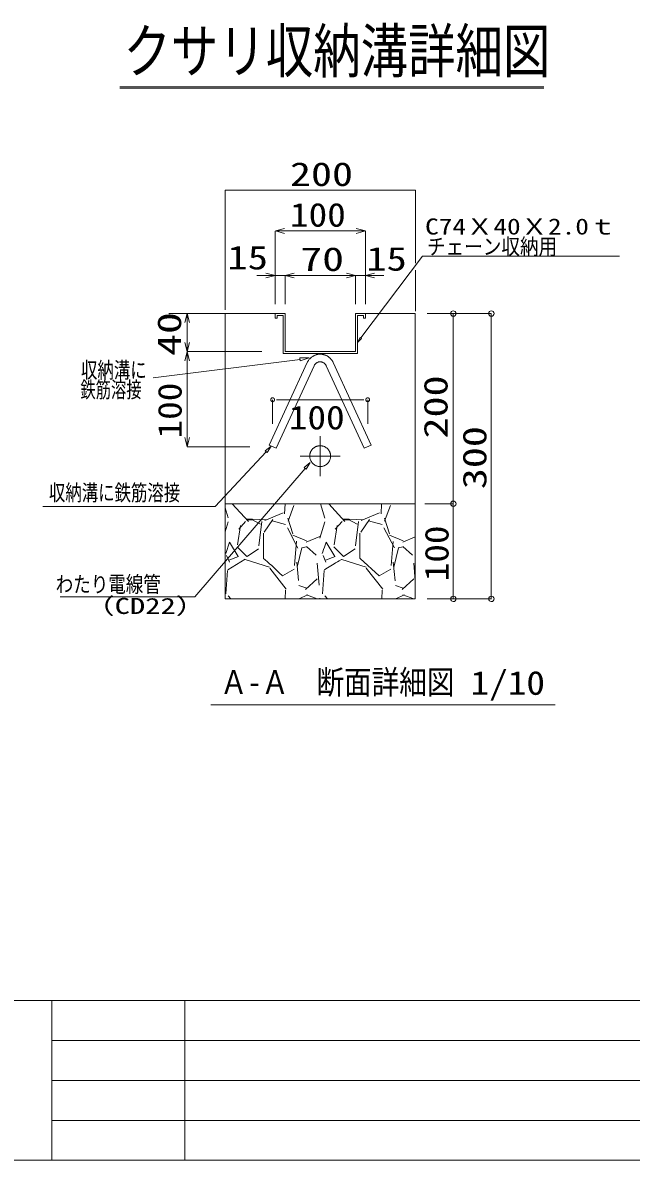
# Model space of a CAD drawing. Units: millimetres, scale not verified. Extents: x -4014 to 4014, y -2815 to 2814.
# Drawn here: x -2271 to -991, y -2768 to -377 of the extents above; entities that cross this region are included whole.
import ezdxf
from ezdxf.enums import TextEntityAlignment as Align

# ---------------------------------------------------------------- set-up
doc = ezdxf.new("R2010")
doc.units = ezdxf.units.MM
doc.header["$LTSCALE"] = 20
doc.linetypes.add('LONG_DOUBLE_CHAIN', pattern=[21.8, 18, -1, 0.6, -0.6, 0.6, -1])
for name, color, linetype, lineweight in [('0-3_LAYER262', 7, 'Continuous', 9), ('0-4_LAYER263', 7, 'Continuous', 9), ('0-7_LAYER265', 7, 'LONG_DOUBLE_CHAIN', 9)]:
    doc.layers.add(name, color=color, linetype=linetype, lineweight=lineweight)
doc.styles.add('ＭＳ ゴシック', font='')
doc.styles.get('ＭＳ ゴシック').set_extended_font_data('MS Gothic')

msp = doc.modelspace()

# ---------------------------------------------------------------- linework, layer by layer
at = {"layer": '0-3_LAYER262'}
for p, q in [((-2066.45, -511.14), (-1174.46, -511.14)), ((-2066.45, -514.16), (-1174.52, -514.16)), ((-1739.18, -814.39), (-1719.97, -809.23)), ((-1569.22, -809.23), (-1550.02, -814.39)), ((-1739.98, -968.58), (-1739.98, -814.71)), ((-1739.18, -814.39), (-1550.02, -814.39)), ((-1719.97, -819.53), (-1739.18, -814.39)), ((-1550.02, -814.39), (-1569.22, -819.53)), ((-1550.02, -968.58), (-1550.02, -814.71)), ((-1559.6, -1039.45), (-1429.71, -867.71)), ((-1429.71, -867.71), (-1015.44, -867.71)), ((-1778.36, -908.03), (-1511.63, -908.03)), ((-1759.18, -902.87), (-1739.98, -908.03)), ((-1739.98, -908.03), (-1759.18, -913.17)), ((-1719.13, -908.03), (-1699.93, -902.87)), ((-1699.93, -913.17), (-1719.13, -908.03)), ((-1719.13, -968.58), (-1719.13, -908.03)), ((-1590.04, -902.87), (-1570.84, -908.03)), ((-1570.84, -908.03), (-1590.04, -913.17)), ((-1570.84, -968.58), (-1570.84, -908.03)), ((-1550.02, -908.03), (-1530.81, -902.87)), ((-1530.81, -913.17), (-1550.02, -908.03)), ((-1445.03, -896.66), (-1445.03, -982.86)), ((-1764.8, -988.02), (-1963.58, -988.02)), ((-1930.12, -1007.23), (-1924.97, -988.02)), ((-1924.97, -988.02), (-1924.97, -1268.02)), ((-1924.97, -988.02), (-1919.83, -1007.23)), ((-1720.15, -988.1), (-1845.12, -988.1)), ((-1739.98, -988.02), (-1739.98, -998.03)), ((-1719.13, -988.02), (-1739.98, -988.02)), ((-1739.98, -998.03), (-1735.97, -998.03)), ((-1735.97, -992.02), (-1723.13, -992.02)), ((-1735.97, -998.03), (-1735.97, -992.02)), ((-1723.13, -992.02), (-1723.13, -1072.02)), ((-1719.13, -1068.02), (-1719.13, -988.02)), ((-1570.84, -988.02), (-1570.84, -1068.02)), ((-1550.02, -988.02), (-1570.84, -988.02)), ((-1445.21, -988.1), (-1570.18, -988.1)), ((-1566.84, -992.02), (-1554.04, -992.02)), ((-1566.84, -1072.02), (-1566.84, -992.02)), ((-1554.04, -992.02), (-1554.04, -998.03)), ((-1554.04, -998.03), (-1550.02, -998.03)), ((-1550.02, -998.03), (-1550.02, -988.02)), ((-1445.21, -1587.97), (-1445.21, -988.1)), ((-1420.41, -988.1), (-1285.28, -988.1)), ((-1365.24, -988.1), (-1365.24, -1588.55)), ((-1285.28, -988.1), (-1285.28, -1588.55)), ((-1930.12, -1048.82), (-1919.83, -1087.22)), ((-1930.12, -1087.22), (-1919.83, -1048.82)), ((-1767.98, -1068.02), (-1924.97, -1068.02)), ((-1723.13, -1072.02), (-1566.84, -1072.02)), ((-1570.84, -1068.02), (-1719.13, -1068.02)), ((-1687.52, -1084.42), (-1996.75, -1123.25)), ((-1752.42, -1264.76), (-1672.52, -1091.16)), ((-1737.83, -1271.32), (-1657.94, -1097.71)), ((-1632.41, -1097.71), (-1552.5, -1271.32)), ((-1617.81, -1091.16), (-1537.89, -1264.76)), ((-1745.16, -1220.05), (-1745.16, -1169.24)), ((-1561.2, -1169.24), (-1737.13, -1169.24)), ((-1553.16, -1169.24), (-1561.18, -1169.24)), ((-1545.19, -1220.05), (-1545.19, -1169.24)), ((-1924.97, -1268.02), (-1930.12, -1248.82)), ((-1919.83, -1248.82), (-1924.97, -1268.02)), ((-1752.42, -1264.76), (-1737.83, -1271.32)), ((-1645.16, -1246.02), (-1645.16, -1330.01)), ((-1552.5, -1271.32), (-1537.89, -1264.76)), ((-1792.99, -1268.02), (-1924.97, -1268.02)), ((-1603.17, -1288.01), (-1687.18, -1288.01)), ((-1445.21, -1388.01), (-1845.12, -1388.01)), ((-1838.78, -1417.97), (-1845.12, -1396.47)), ((-1830.09, -1388.01), (-1796.17, -1425.13)), ((-1761.82, -1423.15), (-1723.23, -1406.89)), ((-1720.03, -1409.23), (-1719.01, -1388.01)), ((-1712.77, -1424.35), (-1700.57, -1391.83)), ((-1697.61, -1388.31), (-1696.99, -1388.01)), ((-1635.61, -1417.99), (-1644.44, -1388.01)), ((-1626.95, -1388.01), (-1593.06, -1425.09)), ((-1558.66, -1423.13), (-1520.07, -1406.87)), ((-1516.91, -1409.19), (-1515.89, -1388.01)), ((-1509.59, -1424.33), (-1497.44, -1391.83)), ((-1494.46, -1388.31), (-1493.84, -1388.01)), ((-1425.23, -1388.01), (-1365.24, -1388.01)), ((-1845.12, -1447), (-1838.86, -1425.79)), ((-1812.75, -1433.56), (-1818.83, -1474.2)), ((-1802.25, -1425.27), (-1816.47, -1441.5)), ((-1801.55, -1419.69), (-1758.88, -1421.71)), ((-1787.01, -1421.71), (-1799.17, -1421.71)), ((-1770.48, -1430.96), (-1788.77, -1420.79)), ((-1773.96, -1476.25), (-1767.86, -1425.45)), ((-1763.04, -1447.48), (-1744.74, -1421.07)), ((-1746.42, -1423.75), (-1717.95, -1431.9)), ((-1702.71, -1451.04), (-1712.85, -1418.53)), ((-1645.88, -1460.32), (-1635.73, -1425.75)), ((-1609.61, -1433.6), (-1615.73, -1474.22)), ((-1599.09, -1425.21), (-1613.31, -1441.48)), ((-1598.41, -1419.69), (-1555.74, -1421.71)), ((-1583.84, -1421.71), (-1596.03, -1421.71)), ((-1567.34, -1430.98), (-1585.6, -1420.79)), ((-1570.82, -1476.27), (-1564.74, -1425.49)), ((-1559.9, -1447.54), (-1541.59, -1421.11)), ((-1543.23, -1423.75), (-1514.81, -1431.9)), ((-1499.55, -1451.06), (-1509.73, -1418.57)), ((-1764.62, -1502.99), (-1764.62, -1450.16)), ((-1714.19, -1438.4), (-1691.87, -1481.09)), ((-1673.9, -1466.1), (-1702.35, -1453.9)), ((-1674.5, -1469.06), (-1646.06, -1456.86)), ((-1561.5, -1502.99), (-1561.5, -1450.16)), ((-1511.09, -1438.34), (-1488.76, -1481.03)), ((-1470.76, -1466.12), (-1499.21, -1453.9)), ((-1471.34, -1469.06), (-1445.21, -1457.84)), ((-1835.76, -1468.44), (-1843.88, -1492.81)), ((-1817.33, -1499.17), (-1835.64, -1468.7)), ((-1819.45, -1478.63), (-1799.15, -1498.93)), ((-1799.07, -1498.87), (-1774.68, -1482.61)), ((-1695.11, -1467), (-1699.15, -1517.77)), ((-1683.48, -1480.91), (-1693.63, -1521.55)), ((-1673.84, -1478.71), (-1684, -1480.71)), ((-1674.18, -1477.67), (-1653.86, -1495.95)), ((-1616.33, -1478.63), (-1596.03, -1498.93)), ((-1595.93, -1498.87), (-1571.56, -1482.61)), ((-1491.96, -1467.04), (-1496.02, -1517.83)), ((-1480.34, -1480.91), (-1490.48, -1521.53)), ((-1470.68, -1478.71), (-1480.86, -1480.71)), ((-1471.06, -1477.69), (-1450.72, -1495.97)), ((-1842.16, -1496.59), (-1836.08, -1510.81)), ((-1803.01, -1504.67), (-1839.58, -1527.02)), ((-1837.32, -1506.89), (-1816.97, -1498.77)), ((-1751.94, -1521.43), (-1802.71, -1505.19)), ((-1639.05, -1496.53), (-1632.93, -1510.75)), ((-1634.13, -1506.89), (-1613.83, -1498.77)), ((-1520.77, -1539.56), (-1561.4, -1502.99)), ((-1839.74, -1528.58), (-1843.78, -1577.35)), ((-1716.77, -1567.86), (-1751.28, -1523.13)), ((-1694.49, -1511.07), (-1690.43, -1549.68)), ((-1651.6, -1512.75), (-1647.54, -1559.48)), ((-1636.59, -1528.58), (-1640.63, -1577.33)), ((-1513.63, -1567.82), (-1548.14, -1523.13)), ((-1496.86, -1525.48), (-1521.25, -1539.7)), ((-1491.32, -1511.17), (-1487.26, -1549.78)), ((-1448.49, -1512.61), (-1445.21, -1550.04)), ((-1651.44, -1545.8), (-1675.8, -1568.12)), ((-1448.29, -1545.8), (-1472.62, -1568.12)), ((-1718.85, -1587.97), (-1717.99, -1569.7)), ((-1673.58, -1565.84), (-1689.84, -1559.74)), ((-1515.73, -1587.97), (-1514.87, -1569.68)), ((-1470.46, -1565.84), (-1486.72, -1559.74)), ((-1838.78, -1581.61), (-1833.01, -1587.97)), ((-1690.03, -1587.97), (-1671.22, -1579.27)), ((-1651.44, -1587.97), (-1674.16, -1579.83)), ((-1645.4, -1587.97), (-1645.8, -1586.59)), ((-1635.71, -1581.55), (-1629.87, -1587.97)), ((-1486.9, -1587.97), (-1468.1, -1579.27)), ((-1448.29, -1587.97), (-1471.02, -1579.83)), ((-1420.41, -1587.97), (-1285.28, -1587.97)), ((-1874.84, -1810.8), (-1150.72, -1810.8)), ((4013.64, -2432.8), (-4013.64, -2432.8)), ((-2209.6, -2768.44), (-2209.6, -2432.8)), ((-1929.9, -2768.44), (-1929.9, -2432.8)), ((-111.88, -2516.71), (-2209.6, -2516.71)), ((-111.88, -2600.62), (-2209.6, -2600.62)), ((-111.88, -2684.53), (-2209.6, -2684.53)), ((4013.64, -2768.44), (-4013.64, -2768.44))]:
    msp.add_line(p, q, dxfattribs=at)
for points in [[(-1845.12, -980.34), (-1845.12, -728.44), (-1445.03, -728.44), (-1445.03, -882.11)], [(-1845.12, -988.1), (-1845.12, -1587.97), (-1445.21, -1587.97)], [(-1672.52, -1091.16), (-1671.76, -1089.7), (-1671.24, -1088.76), (-1670.4, -1087.36), (-1669.78, -1086.46), (-1668.82, -1085.18), (-1668.14, -1084.34), (-1667.06, -1083.16), (-1666.32, -1082.38), (-1665.16, -1081.28), (-1664.36, -1080.6), (-1663.12, -1079.6), (-1662.26, -1079), (-1660.92, -1078.12), (-1660.02, -1077.58), (-1658.62, -1076.8), (-1657.68, -1076.36), (-1656.22, -1075.7), (-1655.22, -1075.34), (-1653.7, -1074.82), (-1652.66, -1074.52), (-1651.12, -1074.14), (-1650.06, -1073.94), (-1648.44, -1073.68), (-1647.36, -1073.58), (-1645.72, -1073.48), (-1645.16, -1073.46), (-1643.54, -1073.52), (-1642.42, -1073.64), (-1640.81, -1073.84), (-1639.77, -1074.02), (-1638.19, -1074.4), (-1637.15, -1074.66), (-1635.61, -1075.14), (-1634.63, -1075.52), (-1633.15, -1076.12), (-1632.19, -1076.58), (-1630.77, -1077.3), (-1629.85, -1077.84), (-1628.51, -1078.68)], [(-1657.94, -1097.71), (-1657.6, -1097.03), (-1657.08, -1096.17), (-1656.52, -1095.33), (-1655.9, -1094.53), (-1655.22, -1093.81), (-1654.52, -1093.11), (-1653.74, -1092.49), (-1652.94, -1091.91), (-1652.1, -1091.38), (-1651.24, -1090.92), (-1650.32, -1090.52), (-1649.38, -1090.18), (-1648.44, -1089.88), (-1647.44, -1089.68), (-1646.7, -1089.56), (-1645.42, -1089.46), (-1645.16, -1089.46), (-1644.4, -1089.5), (-1643.4, -1089.6), (-1642.4, -1089.78), (-1641.43, -1090.04), (-1640.47, -1090.34), (-1639.57, -1090.72), (-1638.67, -1091.16), (-1637.81, -1091.64), (-1636.99, -1092.21), (-1636.21, -1092.81), (-1635.47, -1093.47), (-1634.79, -1094.19), (-1634.13, -1094.93), (-1633.55, -1095.75), (-1633.13, -1096.37), (-1632.51, -1097.49), (-1632.41, -1097.71)], [(-1628.51, -1078.68), (-1627.65, -1079.3), (-1626.37, -1080.26), (-1625.57, -1080.94), (-1624.39, -1082.02), (-1623.63, -1082.76), (-1622.55, -1083.94), (-1621.85, -1084.76), (-1620.87, -1086.04), (-1620.25, -1086.92), (-1619.37, -1088.28), (-1618.81, -1089.22), (-1618.05, -1090.68), (-1617.81, -1091.16)], [(-1745.16, -1165.1), (-1745.26, -1165.12), (-1745.96, -1165.22), (-1746.32, -1165.36), (-1746.86, -1165.6), (-1747.28, -1165.84), (-1747.66, -1166.14), (-1748, -1166.48), (-1748.32, -1166.86), (-1748.58, -1167.26), (-1748.8, -1167.7), (-1748.96, -1168.16), (-1749.06, -1168.64), (-1749.12, -1169.14), (-1749.12, -1169.34), (-1749.02, -1170.06), (-1748.92, -1170.44), (-1748.72, -1170.98), (-1748.46, -1171.4), (-1748.18, -1171.78), (-1747.88, -1172.14), (-1747.5, -1172.48), (-1747.12, -1172.74), (-1746.68, -1172.98), (-1746.24, -1173.16), (-1745.76, -1173.3), (-1745.26, -1173.38), (-1745.04, -1173.38), (-1744.36, -1173.24), (-1743.98, -1173.14), (-1743.44, -1172.88), (-1743.02, -1172.62), (-1742.64, -1172.34), (-1742.28, -1172), (-1741.98, -1171.64), (-1741.72, -1171.22), (-1741.5, -1170.8), (-1741.34, -1170.34), (-1741.22, -1169.86), (-1741.18, -1169.34)], [(-1741.18, -1169.34), (-1741.18, -1169.14), (-1741.26, -1168.46), (-1741.36, -1168.08), (-1741.58, -1167.52), (-1741.82, -1167.1), (-1742.42, -1166.34), (-1742.78, -1166.04), (-1743.18, -1165.76), (-1743.62, -1165.52), (-1744.06, -1165.34), (-1744.54, -1165.2), (-1745.04, -1165.12), (-1745.16, -1165.1)], [(-1549.12, -1168.64), (-1549.18, -1169.14), (-1549.18, -1169.34), (-1549.08, -1170.06), (-1548.98, -1170.44), (-1548.76, -1170.98), (-1548.52, -1171.4), (-1548.24, -1171.78), (-1547.94, -1172.14), (-1547.56, -1172.48), (-1547.18, -1172.74), (-1546.74, -1172.98), (-1546.3, -1173.16), (-1545.81, -1173.3), (-1545.31, -1173.38)], [(-1545.31, -1173.38), (-1545.09, -1173.38), (-1544.39, -1173.24), (-1544.03, -1173.14), (-1543.49, -1172.88), (-1543.07, -1172.62), (-1542.69, -1172.34), (-1542.33, -1172), (-1542.03, -1171.64), (-1541.77, -1171.22), (-1541.55, -1170.8), (-1541.37, -1170.34), (-1541.27, -1169.86), (-1541.21, -1169.34), (-1541.21, -1169.14), (-1541.31, -1168.46), (-1541.45, -1167.98), (-1541.63, -1167.52), (-1541.87, -1167.1), (-1542.15, -1166.72), (-1542.47, -1166.34), (-1542.83, -1166.04), (-1543.23, -1165.76), (-1543.65, -1165.52), (-1544.11, -1165.34), (-1544.59, -1165.2), (-1545.09, -1165.12), (-1545.19, -1165.1), (-1545.31, -1165.12), (-1546, -1165.22), (-1546.38, -1165.36), (-1546.92, -1165.6), (-1547.32, -1165.84), (-1547.72, -1166.14), (-1548.06, -1166.48), (-1548.36, -1166.86), (-1548.62, -1167.26), (-1548.84, -1167.7), (-1549, -1168.16), (-1549.12, -1168.64)], [(-1645.16, -1266.04), (-1645.74, -1266.06), (-1646.86, -1266.1), (-1647.96, -1266.22), (-1649.06, -1266.4), (-1650.14, -1266.6), (-1651.2, -1266.88), (-1652.22, -1267.2), (-1653.22, -1267.56), (-1654.22, -1267.96), (-1655.18, -1268.44), (-1656.12, -1268.94), (-1657.02, -1269.5), (-1657.9, -1270.1), (-1658.74, -1270.74), (-1659.56, -1271.42), (-1660.34, -1272.12), (-1661.08, -1272.86), (-1661.8, -1273.64), (-1662.46, -1274.46), (-1663.1, -1275.3), (-1663.7, -1276.18), (-1664.24, -1277.08), (-1664.76, -1278.02), (-1665.22, -1279), (-1665.64, -1279.96), (-1666, -1280.98), (-1666.32, -1282.02), (-1666.6, -1283.06), (-1666.82, -1284.15), (-1666.98, -1285.25), (-1667.1, -1286.35), (-1667.16, -1287.47), (-1667.16, -1288.03), (-1667.12, -1288.59), (-1666.98, -1290.25), (-1666.8, -1291.33), (-1666.58, -1292.39), (-1666.32, -1293.43), (-1666, -1294.47)], [(-1632.43, -1270.1), (-1633.31, -1269.5), (-1634.23, -1268.94), (-1635.15, -1268.44), (-1636.11, -1267.96), (-1637.09, -1267.56), (-1638.11, -1267.2), (-1639.15, -1266.88), (-1640.19, -1266.6), (-1641.27, -1266.4), (-1642.38, -1266.22), (-1643.48, -1266.1), (-1645.16, -1266.04)], [(-2228.78, -1393.63), (-1866.16, -1393.63), (-1758.56, -1278.8)], [(-1632.21, -1305.41), (-1631.39, -1304.75), (-1630.59, -1304.05), (-1629.85, -1303.33), (-1629.13, -1302.59), (-1628.43, -1301.81), (-1627.79, -1300.99), (-1627.17, -1300.13), (-1626.59, -1299.25), (-1626.07, -1298.35), (-1625.57, -1297.43), (-1625.11, -1296.47), (-1624.71, -1295.47), (-1624.33, -1294.47), (-1624.03, -1293.43), (-1623.75, -1292.39), (-1623.53, -1291.33), (-1623.35, -1290.25), (-1623.23, -1289.15), (-1623.17, -1288.03), (-1623.17, -1287.47), (-1623.23, -1286.35), (-1623.35, -1285.25), (-1623.51, -1284.15), (-1623.73, -1283.06), (-1623.99, -1282.02), (-1624.33, -1280.98), (-1624.69, -1279.96), (-1625.11, -1279), (-1625.59, -1278.02), (-1626.07, -1277.08), (-1626.63, -1276.18), (-1627.21, -1275.3), (-1627.85, -1274.46), (-1628.53, -1273.64), (-1629.25, -1272.86), (-1629.99, -1272.12), (-1630.77, -1271.42), (-1631.59, -1270.74), (-1632.43, -1270.1)], [(-2192.21, -1583.45), (-1908.53, -1583.45), (-1676.8, -1313.65)], [(-1666, -1294.47), (-1665.64, -1295.47), (-1665.24, -1296.47), (-1664.78, -1297.43), (-1664.28, -1298.35), (-1663.74, -1299.25), (-1663.16, -1300.13), (-1662.56, -1300.99), (-1661.9, -1301.81), (-1661.22, -1302.61), (-1660.5, -1303.35), (-1659.74, -1304.09), (-1658.96, -1304.75), (-1658.12, -1305.41), (-1657.28, -1306.03), (-1656.4, -1306.59), (-1655.5, -1307.15), (-1654.56, -1307.63), (-1653.6, -1308.07), (-1652.62, -1308.49), (-1651.6, -1308.85), (-1650.58, -1309.17), (-1649.52, -1309.45), (-1648.46, -1309.67), (-1647.4, -1309.83), (-1646.28, -1309.95), (-1645.16, -1310.03), (-1644.6, -1309.99), (-1642.96, -1309.83), (-1641.87, -1309.67), (-1640.81, -1309.43), (-1639.77, -1309.17), (-1638.73, -1308.85), (-1637.73, -1308.49), (-1636.75, -1308.07), (-1635.77, -1307.63), (-1634.85, -1307.15), (-1633.95, -1306.59), (-1633.07, -1306.03), (-1632.21, -1305.41)], [(-1640.71, -1492.81), (-1639.65, -1489.41), (-1638.05, -1484.47), (-1636.39, -1479.57), (-1634.95, -1475.42), (-1632.63, -1469.08), (-1632.49, -1468.7), (-1614.23, -1499.17)], [(-1764.54, -1502.99), (-1760.62, -1506.27), (-1756.08, -1510.15), (-1751.6, -1514.05), (-1747.16, -1517.99), (-1742.74, -1522.01), (-1738.38, -1526.04), (-1734.07, -1530.16), (-1730.41, -1533.7), (-1724.99, -1539.08), (-1724.37, -1539.7), (-1700.03, -1525.48)], [(-1636.43, -1527.02), (-1633.11, -1524.76), (-1629.77, -1522.53), (-1626.39, -1520.33), (-1622.99, -1518.21), (-1619.55, -1516.11), (-1616.09, -1514.09), (-1612.61, -1512.09), (-1608.51, -1509.81), (-1605.55, -1508.25), (-1600.19, -1505.49), (-1599.59, -1505.19), (-1548.8, -1521.43)]]:
    msp.add_lwpolyline(points, dxfattribs=at)
for points in [[(-1558, -1040.65), (-1566.84, -1049.03), (-1561.2, -1038.25)], [(-1688.04, -1081.28), (-1668.58, -1081.4), (-1687.02, -1087.58)], [(-1748.12, -1266.72), (-1756.56, -1280.56), (-1760.58, -1277.04)], [(-1666.4, -1301.49), (-1674.76, -1315.41), (-1678.82, -1311.89)]]:
    msp.add_lwpolyline(points, close=True, dxfattribs=at)
for centre, radius, start, end in [((-1365.01, -988.32), 5.97, 92.08514, 177.91126), ((-1365.01, -987.88), 5.97, 182.15104, 267.91425), ((-1365.45, -988.32), 5.97, 2.09017, 87.90962), ((-1365.44, -987.89), 5.96, 272.02259, 357.90862), ((-1285.04, -988.32), 5.97, 92.08515, 177.91125), ((-1285.04, -987.88), 5.97, 182.15104, 267.91425), ((-1285.47, -987.89), 5.96, 272.02259, 357.90862), ((-1285.47, -988.32), 5.97, 2.09017, 87.90963), ((-1365.01, -1388.23), 5.97, 92.08778, 177.91126), ((-1365.45, -1388.23), 5.97, 2.09026, 87.91225), ((-1365.01, -1387.78), 5.97, 182.15104, 267.91425), ((-1365.44, -1387.79), 5.96, 272.02259, 357.90852), ((-1365.01, -1588.18), 5.97, 92.08778, 177.91126), ((-1365.01, -1587.74), 5.97, 182.15104, 267.91425), ((-1365.45, -1588.18), 5.97, 2.09026, 87.91225), ((-1365.44, -1587.75), 5.96, 272.02259, 357.90852), ((-1285.01, -1588.18), 5.97, 92.08778, 177.91125), ((-1285.01, -1587.74), 5.97, 182.15104, 267.91425), ((-1285.45, -1588.18), 5.97, 2.09026, 87.91226), ((-1285.44, -1587.75), 5.96, 272.02259, 357.90852)]:
    msp.add_arc(centre, radius, start, end, dxfattribs=at)
at = {"layer": '0-4_LAYER263', "color": 1}
msp.add_line((-2209.6, -2768.44), (-2209.6, -2432.8), dxfattribs=at)
at = {"layer": '0-7_LAYER265', "linetype": 'Continuous'}
msp.add_line((-2209.6, -2768.44), (-2209.6, -2432.8), dxfattribs=at)

# ---------------------------------------------------------------- texts
at = {"layer": '0-3_LAYER262', "style": 'ＭＳ ゴシック'}
for s, height, width, p in [('クサリ収納溝詳細図', 91.4, 0.8, (-2058.78, -509)), ('200', 50, 1.3, (-1708.71, -734.91)), ('100', 50, 1.15, (-1708.64, -820.41)), ('C74Ｘ40Ｘ2.0ｔ', 33.74, 1.25, (-1424.53, -832.04)), ('チェーン収納用', 33.74, 0.85, (-1420.5, -874.2)), ('15', 50.03, 1.25, (-1840.03, -910.27)), ('70', 50, 1.35, (-1686.94, -913.58)), ('15', 50.03, 1.25, (-1548.07, -912.91)), ('収納溝に', 33.74, 0.75, (-2148.14, -1133.82)), ('鉄筋溶接', 33.74, 0.7, (-2149.53, -1175.04)), ('100', 50, 1.15, (-1711.01, -1246.71)), ('収納溝に鉄筋溶接', 33.74, 0.75, (-2215.63, -1391.66)), ('わたり電線管', 33.74, 0.8, (-2201.27, -1584.24)), ('（CD22）', 33.74, 1.4, (-2141.86, -1629.88)), ('Ａ-Ａ\u3000断面詳細図', 50.03, 0.85, (-1855.87, -1803.08)), ('1/10', 50.03, 1.15, (-1328.95, -1804.75))]:
    msp.add_text(s, height=height, dxfattribs=dict(at, width=width)).set_placement(p, align=Align.BOTTOM_LEFT)
for s, width, p in [('40', 1.35, (-1922.58, -1076.94)), ('200', 1.3, (-1362.29, -1250.77)), ('100', 1.15, (-1921.55, -1250.7)), ('300', 1.3, (-1280.51, -1357.4)), ('100', 1.15, (-1360.17, -1551.07))]:
    msp.add_text(s, height=50, rotation=90, dxfattribs=dict(at, width=width)).set_placement(p, align=Align.BOTTOM_LEFT)

doc.saveas('drawing.dxf')
